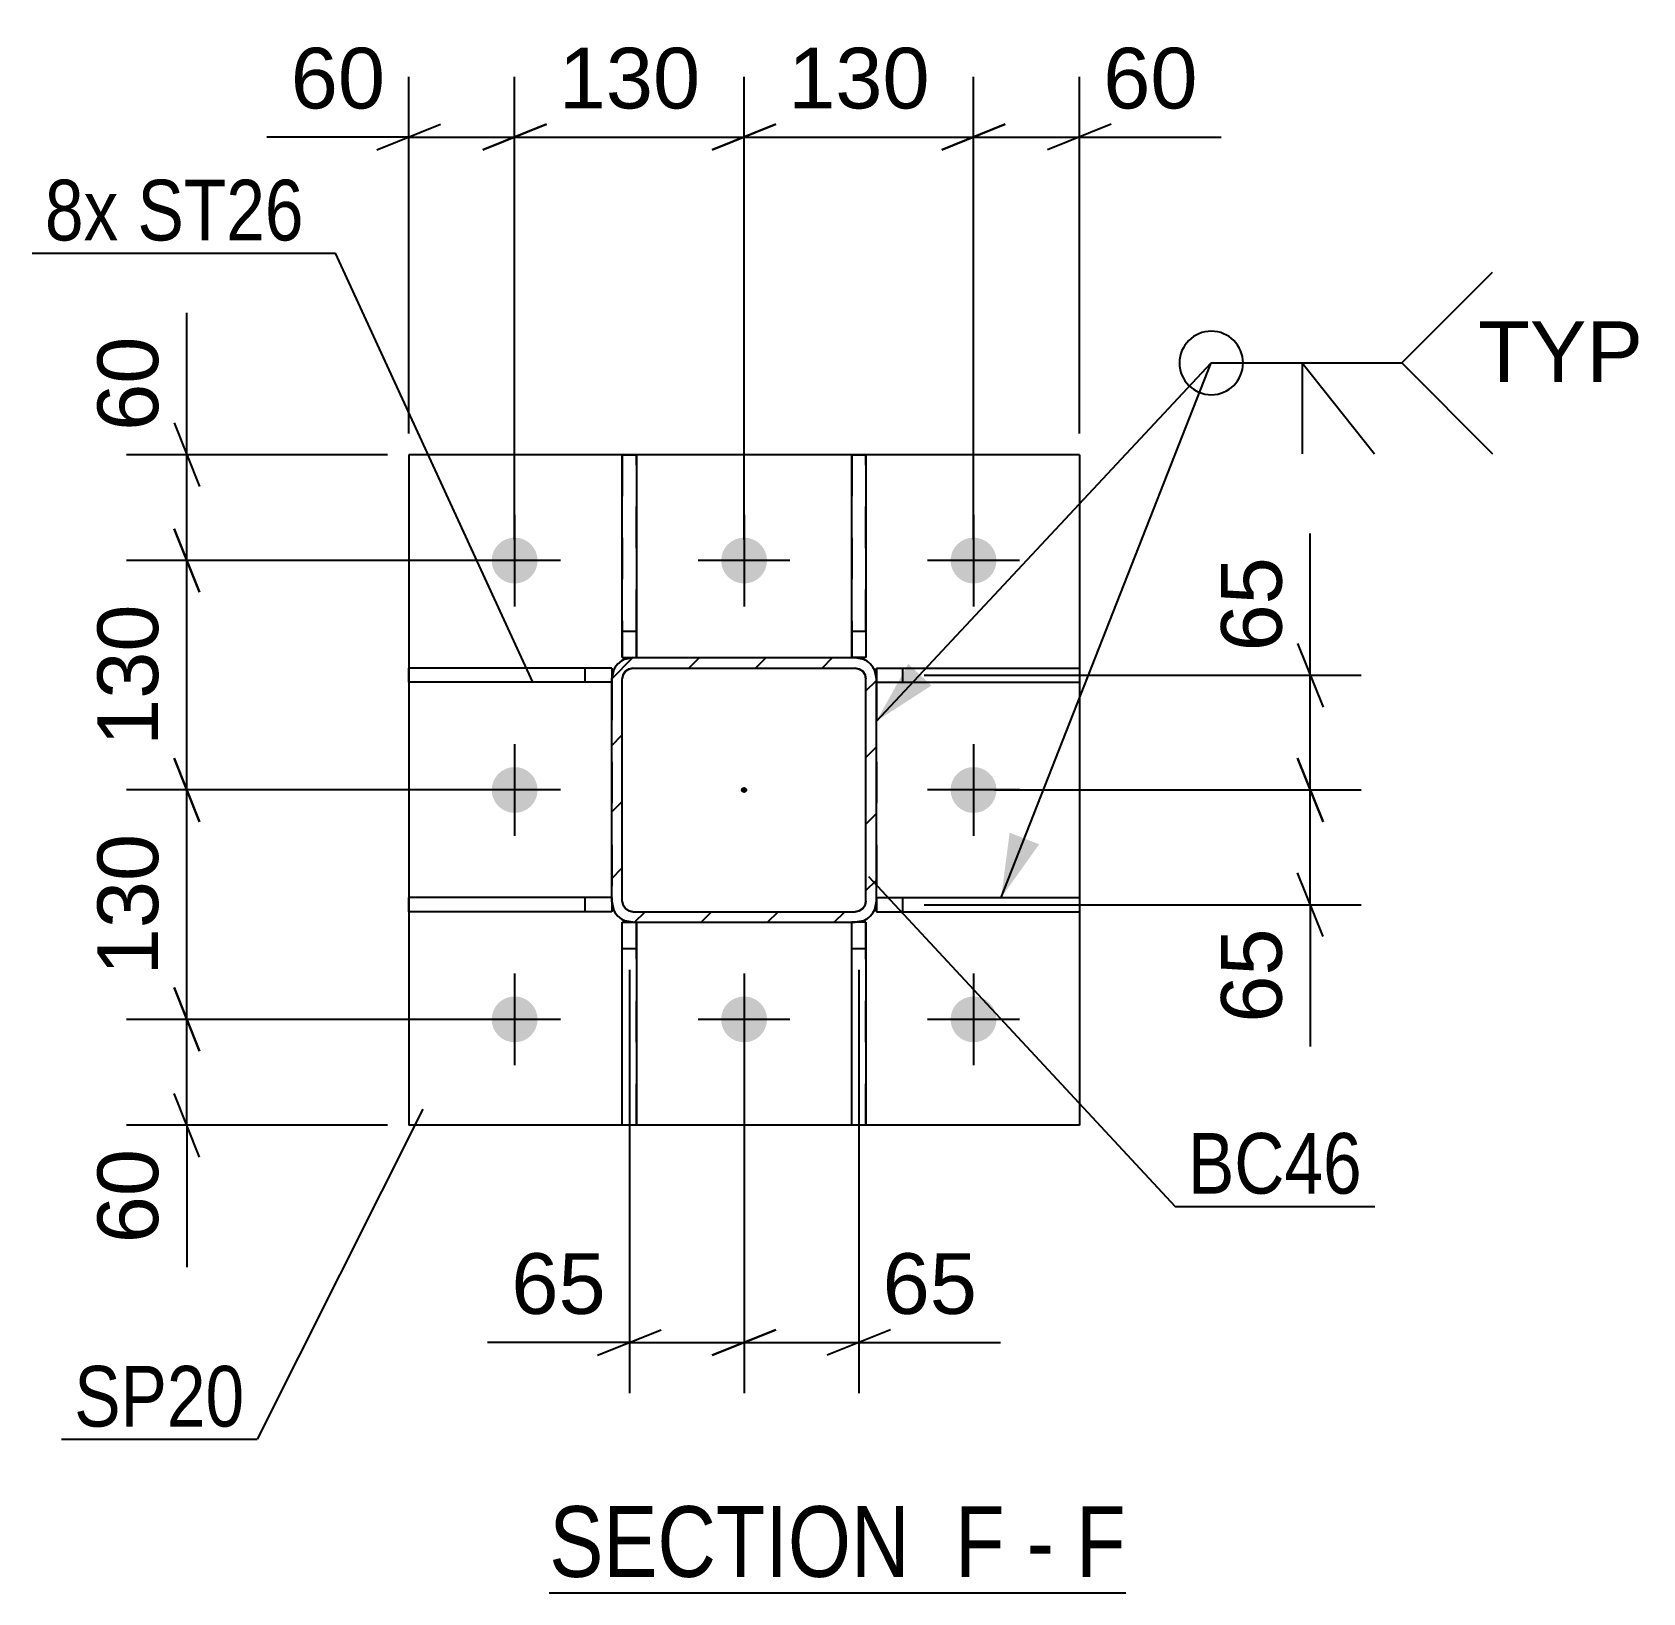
# Model space of a CAD drawing. Header units: millimetres. Extents: x -370 to 471, y -230 to 364.
# Drawn here: x -155.8 to -79.7, y -128.4 to -54.7 of the extents above; entities that cross this region are included whole.
import ezdxf

# ---------------------------------------------------------------- set-up
doc = ezdxf.new("R2010")
doc.units = ezdxf.units.MM
doc.linetypes.add('DXK_LINE_DOT2', pattern=[3.9198, 1.9599, -1.9599])
doc.linetypes.add('DXK_LINE_DOT3', pattern=[5.9187, 2.979, -0.9799, 0.9799, -0.9799])
doc.styles.add('Arial', font='ARIAL.TTF', dxfattribs={"height": 0.2})
doc.styles.add('Arial Narrow', font='ARIALN.TTF', dxfattribs={"height": 0.2})

# ---------------------------------------------------------------- blocks, each defined once
blk = doc.blocks.new('Unknown-284936230-19 - 6832')
at = {"color": 6, "linetype": 'Continuous'}
blk.add_line((-131.336, -128.413), (-104.12, -128.413), dxfattribs=at)
at = {"color": 0, "linetype": 'Continuous'}
for points in [[(-113.227, -127.663), (-113.227, -124.163), (-131.336, -124.163), (-131.336, -127.663)], [(-109.836, -127.663), (-109.836, -124.163), (-112.177, -124.163), (-112.177, -127.663)], [(-107.511, -127.663), (-107.511, -124.163), (-108.786, -124.163), (-108.786, -127.663)], [(-104.12, -127.663), (-104.12, -124.163), (-106.461, -124.163), (-106.461, -127.663)]]:
    blk.add_wipeout(points, dxfattribs=at)
at = {"color": 7, "linetype": 'Continuous', "style": 'Arial Narrow'}
for s, height, p in [('SECTION ', 3.3405, (-131.336, -127.663)), ('F', 3.34, (-112.177, -127.663)), ('F', 3.34, (-106.461, -127.663)), ('-', 3.34, (-108.786, -127.663))]:
    blk.add_text(s, height=height, dxfattribs=at).set_placement(p)
blk = doc.blocks.new('Part-284936230-6942 - 6832')
at = {"color": 2, "linetype": 'Continuous'}
for p, q in [((-127.889, -96.752), (-127.389, -96.752)), ((-127.889, -106.335), (-127.889, -96.752)), ((-127.222, -96.752), (-127.222, -106.335)), ((-127.222, -106.335), (-127.889, -106.335))]:
    blk.add_line(p, q, dxfattribs=at)
at = {"color": 7, "linetype": 'DXK_LINE_DOT2'}
for p, q in [((-127.889, -98.002), (-127.889, -96.752)), ((-127.389, -96.752), (-127.222, -96.752)), ((-127.222, -98.002), (-127.222, -96.752)), ((-127.222, -96.752), (-127.222, -96.752)), ((-127.222, -98.002), (-127.889, -98.002)), ((-127.889, -106.335), (-127.889, -98.002)), ((-127.222, -106.335), (-127.222, -98.002))]:
    blk.add_line(p, q, dxfattribs=at)
blk = doc.blocks.new('Part-284936230-6885 - 6832')
at = {"color": 2, "linetype": 'Continuous'}
for p, q in [((-117.055, -84.252), (-117.055, -74.669)), ((-117.055, -74.669), (-116.388, -74.669)), ((-116.388, -74.669), (-116.389, -84.252)), ((-116.388, -84.252), (-116.888, -84.252))]:
    blk.add_line(p, q, dxfattribs=at)
at = {"color": 7, "linetype": 'DXK_LINE_DOT2'}
for p, q in [((-117.055, -74.669), (-117.055, -83.002)), ((-116.388, -83.002), (-116.388, -74.669)), ((-117.055, -83.002), (-117.055, -84.252)), ((-117.055, -83.002), (-116.388, -83.002)), ((-116.388, -83.002), (-116.388, -84.252)), ((-117.055, -84.252), (-117.055, -84.252)), ((-116.888, -84.252), (-117.055, -84.252))]:
    blk.add_line(p, q, dxfattribs=at)
blk = doc.blocks.new('Part-284936230-6887 - 6832')
at = {"color": 2, "linetype": 'Continuous'}
for p, q in [((-117.055, -106.336), (-117.055, -96.752)), ((-116.389, -96.752), (-116.889, -96.752)), ((-116.389, -96.752), (-116.389, -96.752)), ((-116.389, -96.752), (-116.389, -106.336)), ((-116.389, -106.336), (-117.055, -106.336))]:
    blk.add_line(p, q, dxfattribs=at)
at = {"color": 7, "linetype": 'DXK_LINE_DOT2'}
for p, q in [((-117.055, -98.002), (-117.055, -96.752)), ((-116.889, -96.752), (-117.055, -96.752)), ((-116.389, -98.002), (-116.389, -96.752)), ((-116.389, -96.752), (-116.389, -96.752)), ((-116.389, -98.002), (-117.055, -98.002)), ((-117.055, -106.336), (-117.055, -98.002)), ((-116.389, -106.336), (-116.389, -98.002))]:
    blk.add_line(p, q, dxfattribs=at)
blk = doc.blocks.new('Part-284936230-6855 - 6832')
at = {"color": 2, "linetype": 'Continuous'}
for p, q in [((-115.889, -84.752), (-115.889, -85.252)), ((-115.889, -84.752), (-115.889, -84.752)), ((-115.889, -84.752), (-106.305, -84.752)), ((-106.305, -84.752), (-106.305, -85.419)), ((-115.889, -85.419), (-106.305, -85.419))]:
    blk.add_line(p, q, dxfattribs=at)
at = {"color": 7, "linetype": 'DXK_LINE_DOT2'}
for p, q in [((-115.889, -85.419), (-115.889, -84.752)), ((-114.638, -85.419), (-114.638, -84.752)), ((-115.889, -85.252), (-115.889, -85.419)), ((-115.889, -85.419), (-115.889, -85.419))]:
    blk.add_line(p, q, dxfattribs=at)
blk = doc.blocks.new('Bolt-284936230-6847 - 6832')
at = {"linetype": 'Continuous'}
for points in [[(-132.972, -80.752, -1), (-132.972, -78.585, -1)], [(-122.138, -80.752, -1), (-122.138, -78.586, -1)], [(-111.305, -80.752, -1), (-111.305, -78.586, -1)], [(-132.972, -91.585, -1), (-132.972, -89.419, -1)], [(-111.305, -91.586, -1), (-111.305, -89.419, -1)], [(-132.972, -102.419, -1), (-132.972, -100.252, -1)], [(-122.139, -102.419, -1), (-122.139, -100.252, -1)], [(-111.305, -102.419, -1), (-111.305, -100.252, -1)]]:
    blk.add_hatch(color=1, dxfattribs=at).paths.add_polyline_path(points)
at = {"color": 1, "linetype": 'Continuous'}
for p, q in [((-132.972, -77.502), (-132.972, -81.835)), ((-122.138, -77.502), (-122.138, -81.836)), ((-111.305, -77.502), (-111.305, -81.836)), ((-130.805, -79.669), (-135.138, -79.669)), ((-119.972, -79.669), (-124.305, -79.669)), ((-109.138, -79.669), (-113.472, -79.669)), ((-132.972, -88.335), (-132.972, -92.669)), ((-111.305, -88.336), (-111.305, -92.669)), ((-130.805, -90.502), (-135.139, -90.502)), ((-109.139, -90.502), (-113.472, -90.502)), ((-132.972, -99.169), (-132.972, -103.502)), ((-122.139, -99.169), (-122.139, -103.502)), ((-111.305, -99.169), (-111.305, -103.502)), ((-130.805, -101.335), (-135.139, -101.335)), ((-119.972, -101.336), (-124.305, -101.335)), ((-109.139, -101.336), (-113.472, -101.336))]:
    blk.add_line(p, q, dxfattribs=at)
blk = doc.blocks.new('Part-284936230-6882 - 6832')
at = {"color": 2, "linetype": 'Continuous'}
for p, q in [((-128.389, -95.585), (-137.972, -95.585)), ((-137.972, -96.252), (-137.972, -95.585)), ((-128.389, -95.752), (-128.389, -96.252)), ((-128.389, -96.252), (-137.972, -96.252)), ((-128.389, -96.252), (-128.389, -96.252))]:
    blk.add_line(p, q, dxfattribs=at)
at = {"color": 7, "linetype": 'DXK_LINE_DOT2'}
for p, q in [((-129.639, -96.252), (-129.639, -95.585)), ((-128.389, -95.585), (-128.389, -95.585)), ((-128.389, -95.585), (-128.389, -95.585)), ((-128.389, -95.585), (-128.389, -95.752)), ((-128.389, -95.585), (-128.389, -96.252)), ((-128.389, -96.252), (-128.389, -96.252))]:
    blk.add_line(p, q, dxfattribs=at)
blk = doc.blocks.new('Part-284936230-6883 - 6832')
at = {"color": 2, "linetype": 'Continuous'}
for p, q in [((-128.389, -84.752), (-137.972, -84.752)), ((-137.972, -85.419), (-137.972, -84.752)), ((-128.389, -84.752), (-128.389, -84.752)), ((-128.389, -84.752), (-128.389, -85.252)), ((-128.389, -85.419), (-137.972, -85.419))]:
    blk.add_line(p, q, dxfattribs=at)
at = {"color": 7, "linetype": 'DXK_LINE_DOT2'}
for p, q in [((-129.638, -85.419), (-129.638, -84.752)), ((-128.389, -84.752), (-128.389, -84.752)), ((-128.389, -84.752), (-128.389, -85.419)), ((-128.389, -85.252), (-128.389, -85.419)), ((-128.389, -85.419), (-128.389, -85.419)), ((-128.389, -85.419), (-128.389, -85.419))]:
    blk.add_line(p, q, dxfattribs=at)
blk = doc.blocks.new('Part-284936230-6884 - 6832')
at = {"color": 2, "linetype": 'Continuous'}
for p, q in [((-127.889, -84.252), (-127.888, -74.669)), ((-127.888, -74.669), (-127.222, -74.669)), ((-127.222, -74.669), (-127.222, -84.252)), ((-127.888, -84.252), (-127.889, -84.252)), ((-127.889, -84.252), (-127.389, -84.252))]:
    blk.add_line(p, q, dxfattribs=at)
at = {"color": 7, "linetype": 'DXK_LINE_DOT2'}
for p, q in [((-127.888, -74.669), (-127.888, -83.002)), ((-127.222, -83.002), (-127.222, -74.669)), ((-127.888, -83.002), (-127.888, -84.252)), ((-127.888, -83.002), (-127.222, -83.002)), ((-127.222, -84.252), (-127.222, -83.002)), ((-127.888, -84.252), (-127.889, -84.252)), ((-127.389, -84.252), (-127.222, -84.252))]:
    blk.add_line(p, q, dxfattribs=at)
blk = doc.blocks.new('Part-284936230-6913 - 6832')
at = {"linetype": 'Continuous'}
h = blk.add_hatch(dxfattribs=at)
h.set_pattern_fill('', scale=0.7, style=0, pattern_type=0)
h.set_pattern_definition([(45, (-127.3885, -84.2521), (-1.57154, 1.57154), [])])
h.paths.add_polyline_path([(-116.889, -84.252), (-127.389, -84.252), (-127.771, -84.328), (-128.096, -84.545), (-128.312, -84.869), (-128.389, -85.252), (-128.389, -95.752), (-128.312, -96.135), (-128.096, -96.459), (-127.771, -96.676), (-127.389, -96.752), (-116.889, -96.752), (-116.506, -96.676), (-116.181, -96.459), (-115.965, -96.135), (-115.889, -95.752), (-115.889, -85.252), (-115.965, -84.87), (-116.181, -84.545), (-116.506, -84.328)])
h.paths.add_polyline_path([(-116.427, -85.061), (-116.389, -85.252), (-116.389, -95.752), (-116.427, -95.944), (-116.535, -96.106), (-116.697, -96.214), (-116.889, -96.252), (-127.389, -96.252), (-127.58, -96.214), (-127.742, -96.106), (-127.85, -95.943), (-127.889, -95.752), (-127.889, -85.252), (-127.85, -85.061), (-127.742, -84.899), (-127.58, -84.79), (-127.389, -84.752), (-116.889, -84.752), (-116.697, -84.79), (-116.535, -84.899)])
blk.add_hatch(color=246, dxfattribs=at).paths.add_polyline_path([(-122.139, -90.602, -1), (-122.139, -90.402, -1)])
at = {"color": 7, "linetype": 'DXK_LINE_DOT2'}
for p, q in [((-127.771, -84.328), (-127.389, -84.252)), ((-127.389, -84.252), (-116.889, -84.252)), ((-116.889, -84.252), (-116.506, -84.328)), ((-128.388, -85.252), (-128.312, -84.869)), ((-127.85, -85.061), (-127.888, -85.252)), ((-127.742, -84.899), (-127.85, -85.061)), ((-127.58, -84.79), (-127.742, -84.899)), ((-127.389, -84.752), (-127.58, -84.79)), ((-127.389, -84.752), (-116.889, -84.752)), ((-116.697, -84.79), (-116.889, -84.752)), ((-116.535, -84.899), (-116.697, -84.79)), ((-116.427, -85.061), (-116.535, -84.899)), ((-116.388, -85.252), (-116.427, -85.061)), ((-115.965, -84.87), (-115.888, -85.252)), ((-128.388, -85.252), (-128.389, -95.752)), ((-127.889, -95.752), (-127.888, -85.252)), ((-116.389, -95.752), (-116.388, -85.252)), ((-115.888, -85.252), (-115.889, -95.752)), ((-128.312, -96.135), (-128.389, -95.752)), ((-127.889, -95.752), (-127.85, -95.943)), ((-116.427, -95.944), (-116.389, -95.752)), ((-115.889, -95.752), (-115.965, -96.135)), ((-127.85, -95.943), (-127.742, -96.106)), ((-127.742, -96.106), (-127.58, -96.214)), ((-127.58, -96.214), (-127.389, -96.252)), ((-127.389, -96.252), (-116.889, -96.252)), ((-116.889, -96.252), (-116.697, -96.214)), ((-116.697, -96.214), (-116.535, -96.106)), ((-116.535, -96.106), (-116.427, -95.944)), ((-127.389, -96.752), (-127.771, -96.676)), ((-127.389, -96.752), (-116.889, -96.752)), ((-116.506, -96.676), (-116.889, -96.752))]:
    blk.add_line(p, q, dxfattribs=at)
at = {"color": 2, "linetype": 'Continuous'}
for p, q in [((-127.389, -84.252), (-127.771, -84.328)), ((-127.389, -84.252), (-127.389, -84.252)), ((-127.389, -84.252), (-116.889, -84.252)), ((-116.889, -84.252), (-116.889, -84.252)), ((-116.506, -84.328), (-116.889, -84.252)), ((-128.312, -84.869), (-128.389, -85.252)), ((-127.889, -85.252), (-127.85, -85.061)), ((-127.85, -85.061), (-127.742, -84.899)), ((-127.742, -84.899), (-127.58, -84.79)), ((-127.58, -84.79), (-127.389, -84.752)), ((-127.389, -84.752), (-127.389, -84.752)), ((-127.389, -84.752), (-116.889, -84.752)), ((-116.889, -84.752), (-116.889, -84.752)), ((-116.889, -84.752), (-116.697, -84.79)), ((-116.697, -84.79), (-116.535, -84.899)), ((-116.535, -84.899), (-116.427, -85.061)), ((-116.427, -85.061), (-116.389, -85.252)), ((-115.889, -85.252), (-115.965, -84.87)), ((-128.389, -85.252), (-128.388, -85.252)), ((-128.389, -95.752), (-128.389, -85.252)), ((-127.889, -85.252), (-127.888, -85.252)), ((-127.889, -95.752), (-127.889, -85.252)), ((-116.389, -85.252), (-116.388, -85.252)), ((-116.389, -95.752), (-116.389, -85.252)), ((-115.889, -85.252), (-115.888, -85.252)), ((-115.889, -95.752), (-115.889, -85.252)), ((-128.389, -95.752), (-128.389, -95.752)), ((-128.389, -95.752), (-128.312, -96.135)), ((-127.889, -95.752), (-127.889, -95.752)), ((-127.85, -95.943), (-127.889, -95.752)), ((-116.389, -95.752), (-116.427, -95.944)), ((-116.389, -95.752), (-116.389, -95.752)), ((-115.965, -96.135), (-115.889, -95.752)), ((-115.889, -95.752), (-115.889, -95.752)), ((-127.742, -96.106), (-127.85, -95.943)), ((-127.58, -96.214), (-127.742, -96.106)), ((-127.389, -96.252), (-127.58, -96.214)), ((-127.389, -96.252), (-127.389, -96.252)), ((-127.389, -96.252), (-116.889, -96.252)), ((-116.697, -96.214), (-116.889, -96.252)), ((-116.889, -96.252), (-116.889, -96.252)), ((-116.535, -96.106), (-116.697, -96.214)), ((-116.427, -95.944), (-116.535, -96.106)), ((-127.771, -96.676), (-127.389, -96.752)), ((-127.389, -96.752), (-127.389, -96.752)), ((-127.389, -96.752), (-116.889, -96.752)), ((-116.889, -96.752), (-116.506, -96.676)), ((-116.889, -96.752), (-116.889, -96.752))]:
    blk.add_line(p, q, dxfattribs=at)
at = {"color": 7, "linetype": 'DXK_LINE_DOT3'}
blk.add_line((-122.139, -90.502), (-122.139, -90.502), dxfattribs=at)
at = {"color": 246, "linetype": 'DXK_LINE_DOT2'}
blk.add_line((-122.139, -90.502), (-122.139, -90.502), dxfattribs=at)
at = {"color": 246, "linetype": 'Continuous'}
blk.add_circle((-122.139, -90.502), 0.1, dxfattribs=at)
at = {"color": 7, "linetype": 'DXK_LINE_DOT2'}
for centre, start, end in [((-127.389, -85.252), 112.49975, 157.49975), ((-116.889, -85.252), 22.49975, 67.49975), ((-127.389, -95.752), 202.49975, 247.49975), ((-116.889, -95.752), 292.49975, 337.49975)]:
    blk.add_arc(centre, 1, start, end, dxfattribs=at)
at = {"color": 2, "linetype": 'Continuous'}
for centre, start, end in [((-127.389, -85.252), 112.49975, 157.49975), ((-116.889, -85.252), 22.49975, 67.49975), ((-127.389, -95.752), 202.49975, 247.49975), ((-116.889, -95.752), 292.49975, 337.49975)]:
    blk.add_arc(centre, 1, start, end, dxfattribs=at)
blk = doc.blocks.new('Part-284936230-6921 - 6832')
at = {"color": 2, "linetype": 'Continuous'}
for p, q in [((-106.305, -74.669), (-137.972, -74.669)), ((-137.972, -74.669), (-137.972, -106.335)), ((-106.305, -74.669), (-106.305, -106.336)), ((-106.305, -106.336), (-137.972, -106.335))]:
    blk.add_line(p, q, dxfattribs=at)
blk = doc.blocks.new('Part-284936230-6941 - 6832')
at = {"color": 2, "linetype": 'Continuous'}
for p, q in [((-115.889, -95.585), (-106.305, -95.585)), ((-115.889, -95.752), (-115.889, -96.252)), ((-106.305, -95.585), (-106.305, -96.252)), ((-115.889, -96.252), (-115.889, -96.252)), ((-115.889, -96.252), (-106.305, -96.252))]:
    blk.add_line(p, q, dxfattribs=at)
at = {"color": 7, "linetype": 'DXK_LINE_DOT2'}
for p, q in [((-115.889, -95.585), (-115.889, -95.752)), ((-115.889, -96.252), (-115.889, -95.585)), ((-115.889, -95.585), (-115.889, -95.585)), ((-114.639, -96.252), (-114.639, -95.585))]:
    blk.add_line(p, q, dxfattribs=at)
blk = doc.blocks.new('StraightDimension-284936230-31796 - 6832')
at = {"color": 7, "linetype": 'Continuous'}
for p, q in [((-116.722, -99.002), (-116.722, -118.994)), ((-122.139, -102.336), (-122.139, -118.994)), ((-123.639, -117.194), (-120.639, -115.994)), ((-115.222, -115.994), (-118.222, -117.194)), ((-122.139, -116.594), (-116.722, -116.594)), ((-116.722, -116.594), (-110.025, -116.594)), ((-116.722, -116.594), (-110.025, -116.594))]:
    blk.add_line(p, q, dxfattribs=at)
at = {"color": 0}
blk.add_wipeout([(-110.55, -115.844), (-110.55, -111.644), (-116.197, -111.644), (-116.197, -115.844)], dxfattribs=at)
at = {"color": 3, "style": 'Arial'}
blk.add_text('65', height=2.8652, dxfattribs=at).set_placement((-115.597, -115.244))
blk = doc.blocks.new('StraightDimension-284936230-32826 - 6832')
at = {"color": 7, "linetype": 'Continuous'}
for p, q in [((-149.057, -89.002), (-147.857, -92.002)), ((-133.972, -90.502), (-151.307, -90.502)), ((-148.457, -101.335), (-148.457, -90.502)), ((-147.857, -102.835), (-149.057, -99.835)), ((-133.972, -101.335), (-151.307, -101.335))]:
    blk.add_line(p, q, dxfattribs=at)
at = {"color": 0}
blk.add_wipeout([(-149.207, -91.983), (-153.407, -91.983), (-153.407, -99.854), (-149.207, -99.854)], dxfattribs=at)
at = {"color": 3, "style": 'Arial'}
blk.add_text('130', height=2.8652, rotation=90.00021, dxfattribs=at).set_placement((-149.807, -99.254))
blk = doc.blocks.new('StraightDimension-284936230-21030 - 6832')
at = {"color": 7, "linetype": 'Continuous'}
for p, q in [((-111.305, -78.669), (-111.305, -56.819)), ((-106.305, -73.669), (-106.305, -56.819)), ((-112.805, -60.269), (-109.805, -59.069)), ((-104.805, -59.069), (-107.805, -60.269)), ((-111.305, -59.669), (-106.305, -59.669)), ((-106.305, -59.669), (-99.608, -59.669)), ((-106.305, -59.669), (-99.608, -59.669))]:
    blk.add_line(p, q, dxfattribs=at)
at = {"color": 0}
blk.add_wipeout([(-100.133, -58.919), (-100.133, -54.719), (-105.78, -54.719), (-105.78, -58.919)], dxfattribs=at)
at = {"color": 3, "style": 'Arial'}
blk.add_text('60', height=2.8652, dxfattribs=at).set_placement((-105.18, -58.319))
blk = doc.blocks.new('StraightDimension-284936230-32827 - 6832')
at = {"color": 7, "linetype": 'Continuous'}
for p, q in [((-149.057, -99.835), (-147.857, -102.835)), ((-133.972, -101.335), (-151.307, -101.335)), ((-148.457, -106.335), (-148.457, -101.335)), ((-147.857, -107.835), (-149.057, -104.835)), ((-138.972, -106.335), (-151.307, -106.335)), ((-148.457, -106.335), (-148.457, -113.033)), ((-148.457, -106.335), (-148.457, -113.033))]:
    blk.add_line(p, q, dxfattribs=at)
at = {"color": 0}
blk.add_wipeout([(-149.207, -106.86), (-153.407, -106.86), (-153.407, -112.508), (-149.207, -112.508)], dxfattribs=at)
at = {"color": 3, "style": 'Arial'}
blk.add_text('60', height=2.8652, rotation=90.00021, dxfattribs=at).set_placement((-149.807, -111.908))
blk = doc.blocks.new('StraightDimension-284936230-21033 - 6832')
at = {"color": 7, "linetype": 'Continuous'}
for p, q in [((-137.972, -73.669), (-137.972, -56.819)), ((-132.972, -78.669), (-132.972, -56.819)), ((-139.472, -60.269), (-136.472, -59.069)), ((-131.472, -59.069), (-134.472, -60.269)), ((-137.972, -59.669), (-144.669, -59.669)), ((-137.972, -59.669), (-144.669, -59.669)), ((-137.972, -59.669), (-132.972, -59.669))]:
    blk.add_line(p, q, dxfattribs=at)
at = {"color": 0}
blk.add_wipeout([(-138.497, -58.919), (-138.497, -54.719), (-144.144, -54.719), (-144.144, -58.919)], dxfattribs=at)
at = {"color": 3, "style": 'Arial'}
blk.add_text('60', height=2.8652, dxfattribs=at).set_placement((-143.544, -58.319))
blk = doc.blocks.new('StraightDimension-284936230-31797 - 6832')
at = {"color": 7, "linetype": 'Continuous'}
for p, q in [((-127.555, -99.002), (-127.555, -118.994)), ((-122.139, -102.336), (-122.139, -118.994)), ((-129.055, -117.194), (-126.055, -115.994)), ((-120.639, -115.994), (-123.639, -117.194)), ((-127.555, -116.594), (-134.252, -116.594)), ((-127.555, -116.594), (-134.252, -116.594)), ((-127.555, -116.594), (-122.139, -116.594))]:
    blk.add_line(p, q, dxfattribs=at)
at = {"color": 0}
blk.add_wipeout([(-128.08, -115.844), (-128.08, -111.644), (-133.727, -111.644), (-133.727, -115.844)], dxfattribs=at)
at = {"color": 3, "style": 'Arial'}
blk.add_text('65', height=2.8652, dxfattribs=at).set_placement((-133.127, -115.244))
blk = doc.blocks.new('StraightDimension-284936230-31809 - 6832')
at = {"color": 7, "linetype": 'Continuous'}
for p, q in [((-95.402, -85.086), (-95.402, -78.389)), ((-95.402, -85.086), (-95.402, -78.389)), ((-96.002, -83.586), (-94.802, -86.586)), ((-113.638, -85.086), (-93.002, -85.086)), ((-95.402, -90.502), (-95.402, -85.086)), ((-94.802, -92.002), (-96.002, -89.002)), ((-110.305, -90.502), (-93.002, -90.502))]:
    blk.add_line(p, q, dxfattribs=at)
at = {"color": 0}
blk.add_wipeout([(-96.153, -78.914), (-100.353, -78.914), (-100.352, -84.561), (-96.152, -84.561)], dxfattribs=at)
at = {"color": 3, "style": 'Arial'}
blk.add_text('65', height=2.8652, rotation=90.00021, dxfattribs=at).set_placement((-96.752, -83.961))
blk = doc.blocks.new('StraightDimension-284936230-31810 - 6832')
at = {"color": 7, "linetype": 'Continuous'}
for p, q in [((-96.002, -89.002), (-94.802, -92.002)), ((-110.305, -90.502), (-93.002, -90.502)), ((-95.402, -95.919), (-95.402, -90.502)), ((-94.802, -97.419), (-96.002, -94.419)), ((-113.639, -95.919), (-93.002, -95.919)), ((-95.402, -95.919), (-95.402, -102.616)), ((-95.402, -95.919), (-95.402, -102.616))]:
    blk.add_line(p, q, dxfattribs=at)
at = {"color": 0}
blk.add_wipeout([(-96.153, -96.444), (-100.353, -96.444), (-100.352, -102.091), (-96.152, -102.091)], dxfattribs=at)
at = {"color": 3, "style": 'Arial'}
blk.add_text('65', height=2.8652, rotation=90.00021, dxfattribs=at).set_placement((-96.752, -101.491))
blk = doc.blocks.new('StraightDimension-284936230-32813 - 6832')
at = {"color": 7, "linetype": 'Continuous'}
for p, q in [((-132.972, -78.669), (-132.972, -56.819)), ((-122.138, -78.669), (-122.138, -56.819)), ((-134.472, -60.269), (-131.472, -59.069)), ((-120.638, -59.069), (-123.638, -60.269)), ((-132.972, -59.669), (-122.138, -59.669))]:
    blk.add_line(p, q, dxfattribs=at)
at = {"color": 0}
blk.add_wipeout([(-123.62, -58.919), (-123.62, -54.719), (-131.491, -54.719), (-131.491, -58.919)], dxfattribs=at)
at = {"color": 3, "style": 'Arial'}
blk.add_text('130', height=2.8652, dxfattribs=at).set_placement((-130.891, -58.319))
blk = doc.blocks.new('StraightDimension-284936230-32815 - 6832')
at = {"color": 7, "linetype": 'Continuous'}
for p, q in [((-122.138, -78.669), (-122.138, -56.819)), ((-111.305, -78.669), (-111.305, -56.819)), ((-123.638, -60.269), (-120.638, -59.069)), ((-109.805, -59.069), (-112.805, -60.269)), ((-122.138, -59.669), (-111.305, -59.669))]:
    blk.add_line(p, q, dxfattribs=at)
at = {"color": 0}
blk.add_wipeout([(-112.786, -58.919), (-112.786, -54.719), (-120.657, -54.719), (-120.657, -58.919)], dxfattribs=at)
at = {"color": 3, "style": 'Arial'}
blk.add_text('130', height=2.8652, dxfattribs=at).set_placement((-120.057, -58.319))
blk = doc.blocks.new('StraightDimension-284936230-32824 - 6832')
at = {"color": 7, "linetype": 'Continuous'}
for p, q in [((-148.457, -74.669), (-148.457, -67.972)), ((-148.457, -74.669), (-148.457, -67.972)), ((-149.057, -73.169), (-147.857, -76.169)), ((-138.972, -74.669), (-151.307, -74.669)), ((-148.457, -79.669), (-148.457, -74.669)), ((-147.857, -81.169), (-149.057, -78.169)), ((-133.972, -79.669), (-151.307, -79.669))]:
    blk.add_line(p, q, dxfattribs=at)
at = {"color": 0}
blk.add_wipeout([(-149.207, -68.497), (-153.407, -68.497), (-153.407, -74.144), (-149.207, -74.144)], dxfattribs=at)
at = {"color": 3, "style": 'Arial'}
blk.add_text('60', height=2.8652, rotation=90.00021, dxfattribs=at).set_placement((-149.807, -73.544))
blk = doc.blocks.new('StraightDimension-284936230-32825 - 6832')
at = {"color": 7, "linetype": 'Continuous'}
for p, q in [((-149.057, -78.169), (-147.857, -81.169)), ((-133.972, -79.669), (-151.307, -79.669)), ((-148.457, -90.502), (-148.457, -79.669)), ((-147.857, -92.002), (-149.057, -89.002)), ((-133.972, -90.502), (-151.307, -90.502))]:
    blk.add_line(p, q, dxfattribs=at)
at = {"color": 0}
blk.add_wipeout([(-149.207, -81.15), (-153.407, -81.15), (-153.407, -89.021), (-149.207, -89.021)], dxfattribs=at)
at = {"color": 3, "style": 'Arial'}
blk.add_text('130', height=2.8652, rotation=90.00021, dxfattribs=at).set_placement((-149.807, -88.421))
blk = doc.blocks.new('Mark-284936230-6909 - 6832')
at = {"color": 30, "linetype": 'Continuous'}
for p, q in [((-116.261, -94.582), (-101.78, -110.165)), ((-101.78, -110.165), (-92.36, -110.165))]:
    blk.add_line(p, q, dxfattribs=at)
at = {"color": 0}
blk.add_wipeout([(-92.96, -109.565), (-92.96, -106.565), (-101.18, -106.565), (-101.18, -109.565)], dxfattribs=at)
blk.add_wipeout([(-92.96, -109.565), (-92.96, -106.565), (-101.18, -106.565), (-101.18, -109.565)], dxfattribs=at)
at = {"color": 3, "style": 'Arial Narrow'}
blk.add_text('BC46', height=2.8633, dxfattribs=at).set_placement((-101.18, -109.565))
blk = doc.blocks.new('WeldMark-284936230-29716 - 6832')
at = {"linetype": 'Continuous'}
for points in [[(-113.292, -85.571), (-115.889, -87.25), (-114.388, -84.547)], [(-108.204, -93.067), (-109.999, -95.585), (-109.6, -92.519)]]:
    blk.add_hatch(color=30, dxfattribs=at).paths.add_polyline_path(points)
at = {"color": 30, "linetype": 'Continuous'}
for p, q in [((-115.889, -87.25), (-100.079, -70.338)), ((-109.999, -95.585), (-100.079, -70.338)), ((-100.079, -70.338), (-91.079, -70.338))]:
    blk.add_line(p, q, dxfattribs=at)
at = {"color": 3, "linetype": 'Continuous'}
for q in [(-92.364, -74.624), (-95.793, -74.624)]:
    blk.add_line((-95.793, -70.338), q, dxfattribs=at)
for start, end in [(90, 270), (270, 90)]:
    blk.add_arc((-100.079, -70.338), 1.5, start, end, dxfattribs=at)
at = {"color": 0, "linetype": 'Continuous'}
blk.add_wipeout([(-79.703, -71.238), (-79.703, -68.238), (-87.479, -68.238), (-87.479, -71.238)], dxfattribs=at)
blk.add_wipeout([(-79.703, -71.238), (-79.703, -68.238), (-87.479, -68.238), (-87.479, -71.238)], dxfattribs=at)
at = {"color": 3, "linetype": 'Continuous'}
for q in [(-86.793, -66.052), (-86.793, -74.624)]:
    blk.add_line((-91.079, -70.338), q, dxfattribs=at)
at = {"color": 3, "linetype": 'Continuous', "style": 'Arial'}
blk.add_text('TYP', height=2.8652, dxfattribs=at).set_placement((-87.479, -71.238))
blk = doc.blocks.new('Mark-284936230-6917 - 6832')
at = {"color": 30, "linetype": 'Continuous'}
for p in [(-137.308, -105.576), (-154.367, -121.163)]:
    blk.add_line(p, (-145.128, -121.163), dxfattribs=at)
at = {"color": 0}
blk.add_wipeout([(-145.728, -120.563), (-145.728, -117.563), (-153.767, -117.563), (-153.767, -120.563)], dxfattribs=at)
blk.add_wipeout([(-145.728, -120.563), (-145.728, -117.563), (-153.767, -117.563), (-153.767, -120.563)], dxfattribs=at)
at = {"color": 3, "style": 'Arial Narrow'}
blk.add_text('SP20', height=2.8633, dxfattribs=at).set_placement((-153.767, -120.563))
blk = doc.blocks.new('MarkSet-284936230-34120 - 6832')
at = {"color": 30, "linetype": 'Continuous'}
for p in [(-155.752, -65.151), (-132.117, -85.419)]:
    blk.add_line(p, (-141.426, -65.151), dxfattribs=at)
at = {"color": 0}
for points in [[(-151.681, -64.551), (-151.681, -61.551), (-155.152, -61.551), (-155.152, -64.551)], [(-142.926, -64.551), (-142.926, -61.551), (-150.781, -61.551), (-150.781, -64.551)]]:
    blk.add_wipeout(points, dxfattribs=at)
for points in [[(-151.681, -64.551), (-151.681, -61.551), (-155.152, -61.551), (-155.152, -64.551)], [(-142.926, -64.551), (-142.926, -61.551), (-150.781, -61.551), (-150.781, -64.551)]]:
    blk.add_wipeout(points, dxfattribs=at)
at = {"color": 3, "style": 'Arial Narrow'}
for s, p in [('8x', (-155.152, -64.551)), ('ST26', (-150.781, -64.551))]:
    blk.add_text(s, height=2.8633, dxfattribs=at).set_placement(p)

msp = doc.modelspace()

# ---------------------------------------------------------------- block references
for name in ['Part-284936230-6921 - 6832', 'Part-284936230-6884 - 6832', 'Part-284936230-6885 - 6832', 'Bolt-284936230-6847 - 6832', 'Part-284936230-6913 - 6832', 'Part-284936230-6883 - 6832', 'Part-284936230-6855 - 6832', 'Part-284936230-6882 - 6832', 'Part-284936230-6941 - 6832', 'Part-284936230-6942 - 6832', 'Part-284936230-6887 - 6832', 'Unknown-284936230-19 - 6832']:
    msp.add_blockref(name, (0, 0))

# ---------------------------------------------------------------- next in the draw order: block references
for name in ['StraightDimension-284936230-21033 - 6832', 'StraightDimension-284936230-21030 - 6832', 'StraightDimension-284936230-32826 - 6832', 'StraightDimension-284936230-31796 - 6832']:
    msp.add_blockref(name, (0, 0))

# ---------------------------------------------------------------- next in the draw order: block references
for name in ['StraightDimension-284936230-32813 - 6832', 'StraightDimension-284936230-31809 - 6832', 'StraightDimension-284936230-32827 - 6832']:
    msp.add_blockref(name, (0, 0))

# ---------------------------------------------------------------- next in the draw order: block references
for name in ['StraightDimension-284936230-32815 - 6832', 'StraightDimension-284936230-32824 - 6832', 'StraightDimension-284936230-31810 - 6832', 'StraightDimension-284936230-31797 - 6832', 'Mark-284936230-6917 - 6832']:
    msp.add_blockref(name, (0, 0))

# ---------------------------------------------------------------- next in the draw order: block references
for name in ['StraightDimension-284936230-32825 - 6832', 'Mark-284936230-6909 - 6832']:
    msp.add_blockref(name, (0, 0))

# ---------------------------------------------------------------- next in the draw order: block references
for name in ['MarkSet-284936230-34120 - 6832', 'WeldMark-284936230-29716 - 6832']:
    msp.add_blockref(name, (0, 0))

doc.saveas('drawing.dxf')
